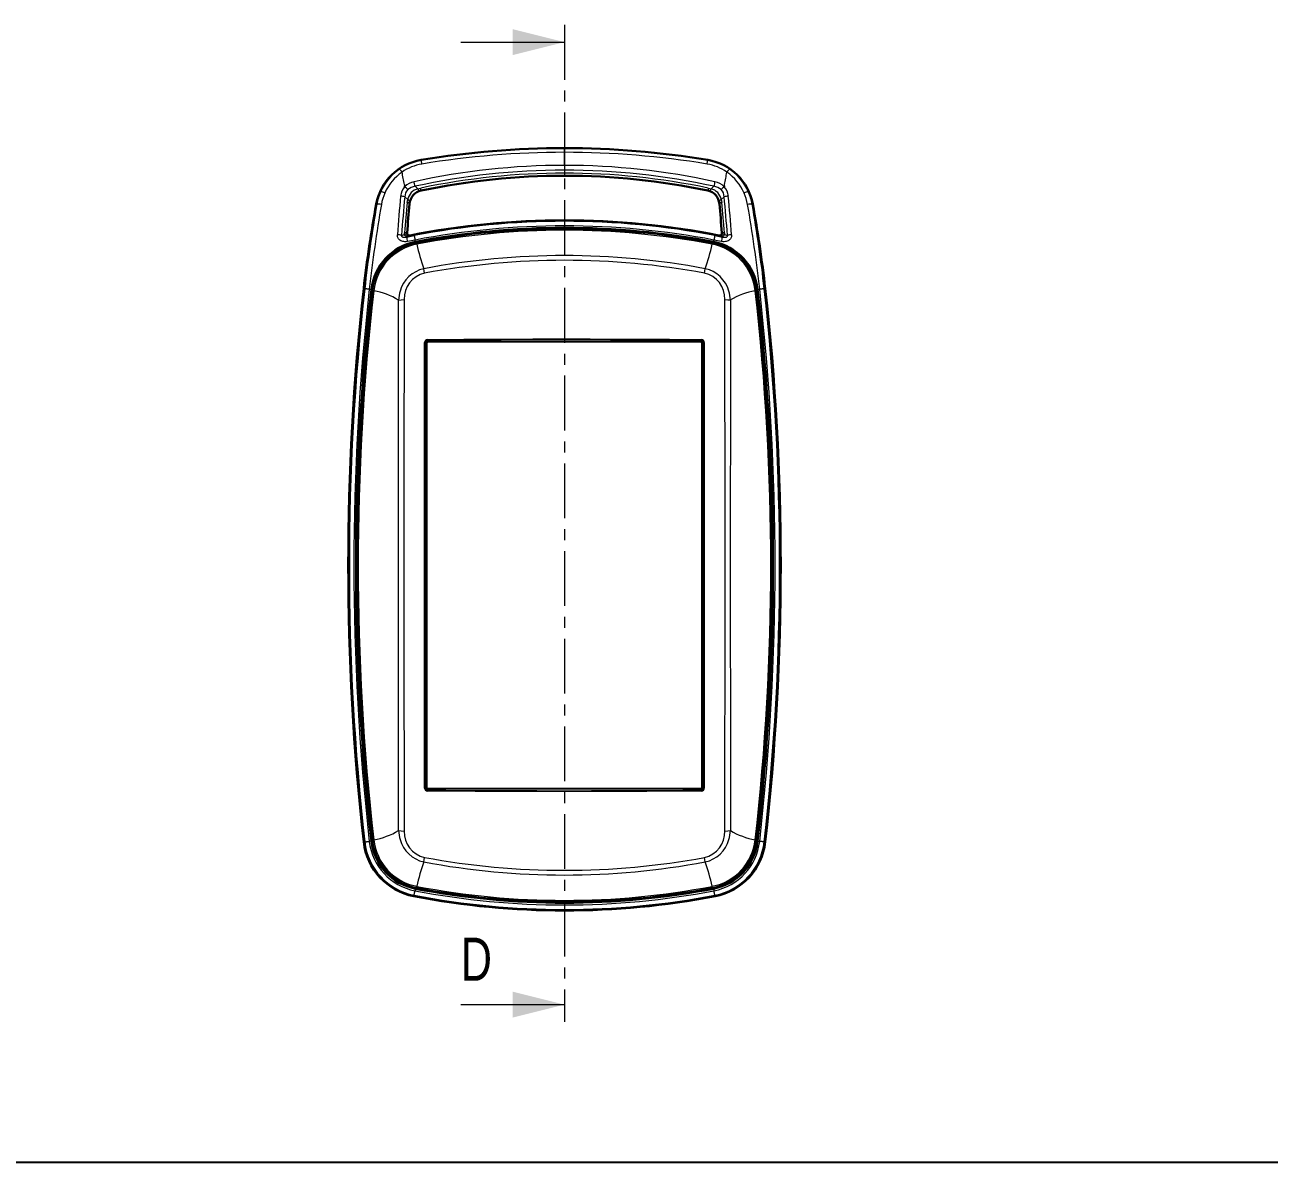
# Model space of a CAD drawing. Header units: millimetres. Extents: x 0 to 1188, y 0 to 841.
# Drawn here: x 432.8 to 576.9, y 305 to 436.8 of the extents above; entities that cross this region are included whole.
import ezdxf

# ---------------------------------------------------------------- set-up
doc = ezdxf.new("R2010")
doc.units = ezdxf.units.MM
doc.linetypes.add('SLD-Dicke-Dünne-Kette', pattern=[10.16, 6.35, -1.27, 1.27, -1.27])
doc.linetypes.add('SLD-Durchgehend', pattern=[0])
doc.styles.add('SLDTEXTSTYLE3', font='ARIALN.TTF', dxfattribs={"width": 0.87})

msp = doc.modelspace()

# ---------------------------------------------------------------- linework, layer by layer
at = {"color": 7, "linetype": 'SLD-Dicke-Dünne-Kette', "lineweight": 0}
msp.add_line((495.291, 436.755), (495.291, 321.244), dxfattribs=at)
at = {"color": 7, "linetype": 'SLD-Durchgehend', "lineweight": 0}
for p, q in [((483.291, 434.755), (495.291, 434.755)), ((495.291, 421.994), (495.291, 422.438)), ((478.695, 421.106), (478.701, 421.069)), ((495.291, 420.477), (495.291, 421.994)), ((511.887, 421.106), (511.881, 421.069)), ((495.291, 419.928), (495.291, 419.579)), ((476.749, 418.264), (476.721, 417.993)), ((476.802, 418.014), (476.721, 417.993)), ((513.779, 418.012), (513.861, 417.993)), ((513.861, 417.993), (513.833, 418.264)), ((478.685, 417.571), (478.704, 417.555)), ((511.878, 417.555), (511.896, 417.571)), ((473.487, 415.993), (473.549, 415.982)), ((517.095, 415.993), (517.033, 415.982)), ((495.291, 414.001), (495.291, 413.471)), ((476.992, 412.178), (477.879, 412.352)), ((495.291, 413.244), (495.291, 413.471)), ((512.703, 412.352), (513.59, 412.178)), ((477.978, 411.832), (477.091, 411.658)), ((513.491, 411.658), (512.604, 411.832)), ((472.034, 406.199), (472.096, 406.192)), ((518.548, 406.199), (518.485, 406.192)), ((479.089, 348.341), (479.089, 399.947)), ((479.196, 399.936), (479.196, 348.353)), ((479.234, 348.445), (479.234, 399.844)), ((479.334, 399.832), (479.334, 348.456)), ((479.484, 400.093), (511.068, 400.093)), ((479.484, 399.981), (479.484, 400.093)), ((511.068, 399.981), (479.484, 399.981)), ((511.068, 399.981), (511.068, 400.093)), ((511.219, 348.456), (511.219, 399.832)), ((511.318, 399.844), (511.318, 348.445)), ((511.382, 348.353), (511.382, 399.936)), ((511.489, 399.947), (511.489, 348.341)), ((479.484, 348.308), (511.068, 348.308)), ((479.484, 348.196), (479.484, 348.308)), ((511.068, 348.196), (479.484, 348.196)), ((511.068, 348.196), (511.068, 348.308)), ((472.034, 342.09), (472.096, 342.097)), ((518.548, 342.09), (518.485, 342.097)), ((477.853, 335.802), (477.865, 335.864)), ((512.729, 335.802), (512.717, 335.864)), ((483.291, 323.244), (495.291, 323.244))]:
    msp.add_line(p, q, dxfattribs=at)
msp.add_line((24.799, 305), (855.371, 305))
at = {"color": 7, "linetype": 'SLD-Durchgehend', "lineweight": 0, "flags": 128}
for points in [[(478.774, 420.631), (478.765, 420.685), (478.756, 420.737), (478.748, 420.787), (478.74, 420.834), (478.733, 420.878), (478.726, 420.918), (478.72, 420.955), (478.715, 420.986), (478.71, 421.013), (478.707, 421.035), (478.704, 421.052), (478.702, 421.063), (478.701, 421.069)], [(511.808, 420.631), (511.817, 420.685), (511.826, 420.737), (511.834, 420.787), (511.842, 420.834), (511.849, 420.878), (511.856, 420.918), (511.862, 420.955), (511.867, 420.986), (511.872, 421.013), (511.875, 421.035), (511.878, 421.052), (511.88, 421.063), (511.881, 421.069)], [(476.753, 418.244), (476.718, 418.426), (476.683, 418.608), (476.648, 418.789), (476.614, 418.971), (476.579, 419.152), (476.544, 419.333), (476.51, 419.515), (476.475, 419.696)], [(495.291, 420.477), (495.291, 420.326), (495.291, 420.177), (495.291, 420.042), (495.291, 419.928)], [(495.291, 419.579), (495.291, 419.38), (495.291, 419.298)], [(513.833, 418.264), (513.867, 418.443), (513.901, 418.622), (513.936, 418.801), (513.97, 418.981), (514.004, 419.159), (514.038, 419.338), (514.072, 419.517), (514.107, 419.696)], [(477.981, 418.056), (478.255, 417.81), (478.315, 417.756)], [(512.267, 417.756), (512.326, 417.81), (512.601, 418.056)], [(477.138, 416.525), (476.806, 416.826), (476.792, 416.838)], [(478.315, 417.756), (478.472, 417.805), (478.633, 417.844)], [(478.685, 417.571), (478.589, 417.547), (478.492, 417.517)], [(512.089, 417.517), (511.995, 417.547), (511.896, 417.571)], [(511.948, 417.844), (512.109, 417.805), (512.267, 417.756)], [(513.79, 416.838), (513.776, 416.826), (513.443, 416.525)], [(473.549, 415.982), (473.55, 415.982), (473.551, 415.981), (473.552, 415.981), (473.554, 415.981), (473.555, 415.981), (473.556, 415.98), (473.558, 415.98), (473.559, 415.98)], [(477.082, 416.188), (477.105, 416.358), (477.138, 416.525)], [(477.345, 416.259), (477.325, 416.163), (477.31, 416.06)], [(477.344, 416.03), (477.323, 416.049), (477.31, 416.06)], [(513.271, 416.06), (513.257, 416.161), (513.236, 416.259)], [(513.271, 416.06), (513.259, 416.049), (513.238, 416.03)], [(513.443, 416.525), (513.476, 416.36), (513.5, 416.188)], [(517.033, 415.982), (517.032, 415.982), (517.031, 415.981), (517.029, 415.981), (517.028, 415.981), (517.027, 415.981), (517.025, 415.98), (517.024, 415.98), (517.023, 415.98)], [(477.091, 411.658), (476.94, 411.637), (476.787, 411.633), (476.668, 411.643), (476.55, 411.666), (476.436, 411.702), (476.323, 411.755), (476.219, 411.822), (476.133, 411.899), (476.06, 411.987), (476.019, 412.055), (475.985, 412.126), (475.961, 412.201), (475.945, 412.278), (475.938, 412.357), (475.939, 412.436)], [(476.42, 412.382), (476.41, 412.338), (476.411, 412.3), (476.422, 412.264), (476.446, 412.23), (476.475, 412.206), (476.52, 412.182), (476.574, 412.163), (476.63, 412.153), (476.725, 412.146), (476.82, 412.15), (476.907, 412.161), (476.992, 412.178)], [(476.42, 412.382), (476.518, 412.409), (476.765, 412.476)], [(476.765, 412.476), (476.761, 412.577), (476.766, 412.678)], [(477.312, 412.264), (477.309, 412.264), (477.283, 412.259), (477.201, 412.248), (477.118, 412.245), (477.045, 412.251), (476.972, 412.265), (476.914, 412.285), (476.86, 412.314), (476.815, 412.351), (476.788, 412.387), (476.775, 412.416), (476.767, 412.447), (476.765, 412.476)], [(477.312, 412.264), (477.204, 412.235), (476.992, 412.178)], [(476.996, 412.596), (477.016, 412.619), (477.062, 412.671)], [(477.404, 412.368), (477.358, 412.316), (477.312, 412.264)], [(477.879, 412.352), (477.88, 412.346), (477.882, 412.336), (477.885, 412.32), (477.889, 412.3), (477.894, 412.274), (477.899, 412.245), (477.906, 412.211), (477.913, 412.173), (477.921, 412.131), (477.929, 412.087), (477.938, 412.04), (477.948, 411.99), (477.958, 411.938), (477.968, 411.885), (477.978, 411.832)], [(512.703, 412.352), (512.702, 412.346), (512.7, 412.336), (512.697, 412.32), (512.693, 412.3), (512.688, 412.274), (512.682, 412.245), (512.676, 412.211), (512.669, 412.173), (512.661, 412.131), (512.652, 412.087), (512.643, 412.04), (512.634, 411.99), (512.624, 411.938), (512.614, 411.885), (512.604, 411.832)], [(513.27, 412.264), (513.224, 412.316), (513.178, 412.368)], [(513.817, 412.476), (513.815, 412.447), (513.807, 412.416), (513.794, 412.387), (513.766, 412.351), (513.722, 412.314), (513.667, 412.285), (513.609, 412.265), (513.537, 412.251), (513.464, 412.245), (513.381, 412.248), (513.298, 412.259), (513.273, 412.264), (513.27, 412.264)], [(513.59, 412.178), (513.378, 412.235), (513.27, 412.264)], [(514.643, 412.436), (514.644, 412.354), (514.637, 412.276), (514.62, 412.199), (514.596, 412.125), (514.557, 412.044), (514.509, 411.969), (514.451, 411.901), (514.386, 411.841), (514.315, 411.789), (514.238, 411.744), (514.14, 411.7), (514.037, 411.668), (513.931, 411.646), (513.785, 411.633), (513.637, 411.637), (513.491, 411.658)], [(513.52, 412.671), (513.566, 412.619), (513.586, 412.596)], [(513.59, 412.178), (513.712, 412.156), (513.837, 412.146), (513.919, 412.149), (514, 412.162), (514.054, 412.178), (514.104, 412.204), (514.14, 412.235), (514.154, 412.254), (514.164, 412.275), (514.173, 412.314), (514.17, 412.353), (514.162, 412.382)], [(513.816, 412.678), (513.82, 412.578), (513.817, 412.476)], [(513.817, 412.476), (514.064, 412.409), (514.162, 412.382)], [(478.021, 411.609), (478.015, 411.637), (478.01, 411.665), (478.005, 411.692), (477.999, 411.72), (477.994, 411.748), (477.989, 411.776), (477.983, 411.804), (477.978, 411.832)], [(478.044, 411.581), (478.091, 411.541), (478.168, 411.475)], [(478.178, 411.335), (478.16, 411.431), (478.153, 411.472)], [(512.39, 411.338), (512.407, 411.434), (512.414, 411.475)], [(512.414, 411.475), (512.49, 411.541), (512.537, 411.581)], [(512.561, 411.609), (512.566, 411.637), (512.572, 411.665), (512.577, 411.692), (512.582, 411.72), (512.588, 411.748), (512.593, 411.776), (512.598, 411.804), (512.604, 411.832)], [(479.073, 407.989), (479.025, 408.267), (478.988, 408.506)], [(511.508, 407.992), (511.556, 408.27), (511.593, 408.509)], [(472.096, 406.192), (472.102, 406.191), (472.108, 406.19), (472.115, 406.19), (472.122, 406.189), (472.13, 406.188), (472.138, 406.187), (472.147, 406.186), (472.156, 406.185)], [(472.68, 406.126), (472.627, 406.132), (472.575, 406.138), (472.524, 406.144), (472.475, 406.149), (472.428, 406.155), (472.384, 406.16), (472.343, 406.164), (472.305, 406.168), (472.27, 406.172), (472.24, 406.176), (472.214, 406.179), (472.192, 406.181), (472.175, 406.183), (472.163, 406.184), (472.156, 406.185)], [(472.922, 406.099), (472.892, 406.103), (472.862, 406.106), (472.832, 406.11), (472.801, 406.113), (472.771, 406.116), (472.741, 406.12), (472.711, 406.123), (472.68, 406.126)], [(473.068, 405.968), (472.996, 406.037), (472.952, 406.079)], [(473.203, 405.955), (473.108, 405.965), (473.068, 405.968)], [(517.378, 405.955), (517.473, 405.965), (517.513, 405.968)], [(517.63, 406.079), (517.586, 406.037), (517.513, 405.968)], [(517.66, 406.099), (517.69, 406.103), (517.72, 406.106), (517.75, 406.11), (517.78, 406.113), (517.811, 406.116), (517.841, 406.12), (517.871, 406.123), (517.901, 406.126)], [(518.426, 406.185), (518.419, 406.184), (518.407, 406.183), (518.39, 406.181), (518.368, 406.179), (518.342, 406.176), (518.312, 406.172), (518.277, 406.168), (518.239, 406.164), (518.198, 406.16), (518.154, 406.155), (518.107, 406.149), (518.057, 406.144), (518.007, 406.138), (517.954, 406.132), (517.901, 406.126)], [(518.485, 406.192), (518.48, 406.191), (518.473, 406.19), (518.467, 406.19), (518.459, 406.189), (518.452, 406.188), (518.444, 406.187), (518.435, 406.186), (518.426, 406.185)], [(476.072, 404.881), (476.366, 404.913), (476.718, 404.927)], [(476.072, 343.402), (476.073, 345.184), (476.073, 346.968), (476.073, 348.753), (476.074, 350.541), (476.075, 352.33), (476.075, 354.122), (476.076, 355.915), (476.077, 357.709), (476.078, 359.513), (476.079, 361.318), (476.079, 363.124), (476.08, 364.931), (476.081, 366.589), (476.081, 368.248), (476.082, 369.907), (476.082, 371.567), (476.082, 373.226), (476.082, 374.886), (476.082, 376.546), (476.082, 378.206), (476.081, 379.872), (476.081, 381.539), (476.08, 383.204), (476.08, 384.869), (476.079, 386.542), (476.078, 388.214), (476.077, 389.884), (476.077, 391.554), (476.076, 393.222), (476.075, 394.889), (476.074, 396.555), (476.074, 398.219), (476.073, 399.888), (476.073, 401.556), (476.073, 403.223), (476.072, 404.887)], [(476.718, 404.927), (476.717, 403.267), (476.715, 401.606), (476.713, 399.943), (476.71, 398.278), (476.707, 396.612), (476.704, 394.944), (476.701, 393.274), (476.698, 391.604), (476.694, 389.925), (476.691, 388.245), (476.688, 386.564), (476.686, 384.883), (476.683, 382.89), (476.68, 380.897), (476.678, 378.903), (476.677, 376.908), (476.676, 374.914), (476.676, 372.914), (476.677, 370.915), (476.679, 368.916), (476.681, 366.918), (476.683, 364.92), (476.686, 363.119), (476.689, 361.318), (476.692, 359.519), (476.696, 357.721), (476.699, 355.924), (476.703, 354.128), (476.706, 352.334), (476.709, 350.542), (476.712, 348.742), (476.715, 346.945), (476.716, 345.149), (476.718, 343.356)], [(513.864, 343.359), (513.865, 345.143), (513.867, 346.929), (513.87, 348.717), (513.873, 350.507), (513.876, 352.299), (513.879, 354.093), (513.883, 355.888), (513.886, 357.684), (513.889, 359.491), (513.893, 361.298), (513.896, 363.107), (513.898, 364.917), (513.901, 366.91), (513.903, 368.904), (513.905, 370.899), (513.906, 372.894), (513.906, 374.889), (513.905, 376.888), (513.904, 378.888), (513.902, 380.887), (513.899, 382.885), (513.896, 384.882), (513.893, 386.558), (513.89, 388.232), (513.887, 389.906), (513.884, 391.578), (513.881, 393.25), (513.878, 394.92), (513.875, 396.588), (513.872, 398.256), (513.869, 399.928), (513.867, 401.599), (513.865, 403.269), (513.864, 404.936)], [(513.864, 404.936), (514.215, 404.919), (514.509, 404.884)], [(514.509, 404.89), (514.509, 403.232), (514.509, 401.573), (514.508, 399.911), (514.508, 398.249), (514.507, 396.584), (514.507, 394.918), (514.506, 393.251), (514.505, 391.582), (514.504, 389.905), (514.504, 388.228), (514.503, 386.549), (514.502, 384.869), (514.501, 383.211), (514.501, 381.553), (514.5, 379.894), (514.5, 378.234), (514.5, 376.574), (514.499, 374.914), (514.499, 373.254), (514.5, 371.594), (514.5, 369.927), (514.5, 368.26), (514.501, 366.594), (514.502, 364.928), (514.502, 363.129), (514.503, 361.332), (514.504, 359.535), (514.505, 357.74), (514.506, 355.946), (514.506, 354.153), (514.507, 352.362), (514.508, 350.573), (514.508, 348.776), (514.509, 346.982), (514.509, 345.189), (514.509, 343.399)], [(479.234, 399.844), (479.213, 399.895), (479.196, 399.936)], [(479.439, 400.298), (479.638, 400.3), (480.436, 400.306), (482.033, 400.319), (483.631, 400.33), (485.762, 400.342), (487.895, 400.352), (490.027, 400.359), (491.629, 400.363), (493.23, 400.366), (494.831, 400.367), (496.433, 400.367), (498.272, 400.364), (500.11, 400.361), (501.949, 400.355), (503.787, 400.347), (505.626, 400.338), (507.465, 400.326), (509.303, 400.313), (511.14, 400.298)], [(511.133, 400.186), (509.029, 400.203), (506.924, 400.218), (504.818, 400.23), (502.711, 400.24), (500.604, 400.247), (498.496, 400.252), (496.388, 400.255), (494.28, 400.255), (492.172, 400.252), (490.064, 400.248), (487.939, 400.24), (485.814, 400.23), (483.69, 400.218), (481.567, 400.203), (479.446, 400.186)], [(479.446, 400.186), (479.465, 400.14), (479.484, 400.093)], [(511.068, 400.093), (511.102, 400.141), (511.133, 400.186)], [(511.382, 399.936), (511.347, 399.886), (511.318, 399.844)], [(479.196, 348.353), (479.217, 348.403), (479.234, 348.445)], [(511.14, 347.991), (510.94, 347.989), (510.142, 347.983), (508.545, 347.97), (506.947, 347.959), (504.816, 347.947), (502.684, 347.937), (500.551, 347.93), (498.95, 347.926), (497.348, 347.923), (495.747, 347.922), (494.145, 347.922), (492.307, 347.924), (490.468, 347.928), (488.629, 347.934), (486.791, 347.942), (484.952, 347.951), (483.114, 347.963), (481.276, 347.976), (479.439, 347.991)], [(479.484, 348.196), (479.465, 348.149), (479.446, 348.103)], [(479.446, 348.103), (481.549, 348.086), (483.654, 348.071), (485.76, 348.059), (487.867, 348.049), (489.974, 348.042), (492.082, 348.037), (494.19, 348.034), (496.299, 348.034), (498.407, 348.037), (500.514, 348.041), (502.64, 348.049), (504.764, 348.059), (506.888, 348.071), (509.011, 348.086), (511.133, 348.103)], [(511.133, 348.103), (511.102, 348.148), (511.068, 348.196)], [(511.318, 348.445), (511.354, 348.394), (511.382, 348.353)], [(476.072, 343.402), (476.366, 343.37), (476.718, 343.356)], [(513.864, 343.356), (514.215, 343.37), (514.509, 343.402)], [(472.096, 342.097), (472.102, 342.098), (472.108, 342.098), (472.115, 342.099), (472.122, 342.1), (472.13, 342.101), (472.138, 342.102), (472.147, 342.103), (472.156, 342.104)], [(472.156, 342.104), (472.163, 342.105), (472.175, 342.106), (472.192, 342.108), (472.214, 342.11), (472.24, 342.113), (472.27, 342.117), (472.305, 342.12), (472.343, 342.125), (472.384, 342.129), (472.428, 342.134), (472.475, 342.139), (472.524, 342.145), (472.575, 342.151), (472.627, 342.157), (472.68, 342.162)], [(472.922, 342.19), (472.892, 342.186), (472.862, 342.183), (472.832, 342.179), (472.801, 342.176), (472.771, 342.173), (472.741, 342.169), (472.711, 342.166), (472.68, 342.162)], [(472.952, 342.21), (472.996, 342.252), (473.068, 342.321)], [(473.068, 342.321), (473.108, 342.324), (473.203, 342.334)], [(517.513, 342.321), (517.473, 342.324), (517.378, 342.334)], [(517.513, 342.321), (517.586, 342.252), (517.63, 342.21)], [(517.66, 342.19), (517.69, 342.186), (517.72, 342.183), (517.75, 342.179), (517.78, 342.176), (517.811, 342.173), (517.841, 342.169), (517.871, 342.166), (517.901, 342.162)], [(518.426, 342.104), (518.419, 342.105), (518.407, 342.106), (518.39, 342.108), (518.368, 342.11), (518.342, 342.113), (518.312, 342.117), (518.277, 342.12), (518.239, 342.125), (518.198, 342.129), (518.154, 342.134), (518.107, 342.139), (518.057, 342.145), (518.007, 342.151), (517.954, 342.157), (517.901, 342.162)], [(518.485, 342.097), (518.48, 342.098), (518.473, 342.098), (518.467, 342.099), (518.459, 342.1), (518.452, 342.101), (518.444, 342.102), (518.435, 342.103), (518.426, 342.104)], [(478.988, 339.783), (479.025, 340.022), (479.073, 340.3)], [(511.594, 339.78), (511.557, 340.019), (511.51, 340.297)], [(477.865, 335.864), (477.866, 335.869), (477.867, 335.876), (477.868, 335.882), (477.87, 335.889), (477.871, 335.897), (477.873, 335.905), (477.874, 335.913), (477.876, 335.922)], [(477.876, 335.922), (477.877, 335.93), (477.88, 335.942), (477.883, 335.958), (477.887, 335.98), (477.892, 336.006), (477.898, 336.036), (477.904, 336.069), (477.911, 336.107), (477.919, 336.148), (477.927, 336.192), (477.936, 336.238), (477.946, 336.287), (477.955, 336.337), (477.965, 336.388), (477.975, 336.441)], [(478.021, 336.68), (478.015, 336.65), (478.009, 336.62), (478.004, 336.59), (477.998, 336.56), (477.992, 336.531), (477.986, 336.501), (477.981, 336.471), (477.975, 336.441)], [(478.168, 336.814), (478.091, 336.748), (478.044, 336.707)], [(478.153, 336.817), (478.16, 336.858), (478.178, 336.954)], [(512.414, 336.814), (512.407, 336.855), (512.39, 336.951)], [(512.537, 336.707), (512.49, 336.748), (512.414, 336.814)], [(512.561, 336.68), (512.567, 336.65), (512.572, 336.62), (512.578, 336.59), (512.584, 336.56), (512.59, 336.531), (512.595, 336.501), (512.601, 336.471), (512.607, 336.441)], [(512.706, 335.922), (512.704, 335.93), (512.702, 335.942), (512.699, 335.958), (512.695, 335.98), (512.69, 336.006), (512.684, 336.036), (512.678, 336.069), (512.671, 336.107), (512.663, 336.148), (512.654, 336.192), (512.645, 336.238), (512.636, 336.287), (512.627, 336.337), (512.617, 336.388), (512.607, 336.441)], [(512.717, 335.864), (512.716, 335.869), (512.715, 335.876), (512.713, 335.882), (512.712, 335.889), (512.711, 335.897), (512.709, 335.905), (512.708, 335.913), (512.706, 335.922)]]:
    msp.add_lwpolyline(points, dxfattribs=at)
at = {"color": 7, "linetype": 'SLD-Durchgehend', "lineweight": 30}
for centre, radius, start, end in [((495.291, 321.244), 101.232, 80.56417, 99.43583), ((479.737, 414.836), 6.357, 99.43583, 169.50751), ((510.845, 414.836), 6.357, 10.49249, 80.56417), ((495.291, 338.782), 80.5, 78.10907, 101.89093), ((479.058, 415.869), 1.722, 101.87959, 174.65765), ((511.523, 415.869), 1.722, 5.34248, 78.12027), ((609.21, 390.857), 138.032, 169.50751, 173.61852), ((649.091, 399.935), 172.5, 174.64641, 175.76595), ((341.49, 399.935), 172.5, 4.23405, 5.35359), ((381.372, 390.857), 138.032, 6.38148, 10.49249), ((495.291, 321.244), 92.863, 78.89427, 101.10573), ((477.348, 412.649), 0.287, 175.71748, 281.15427), ((495.291, 321.244), 92, 90, 100.81969), ((495.291, 321.244), 91.969, 79.19153, 100.80847), ((495.291, 321.244), 92, 79.18031, 90), ((513.234, 412.649), 0.287, 258.85385, 4.2741), ((479.208, 405.396), 6.325, 100.81969, 173.61852), ((479.227, 405.379), 6.315, 100.79806, 173.63237), ((511.354, 405.379), 6.315, 6.3676, 79.20199), ((511.374, 405.396), 6.325, 6.38148, 79.18031), ((758.641, 374.144), 288.394, 173.61852, 186.38148), ((758.641, 374.144), 287.5, 173.61852, 186.38148), ((758.641, 374.144), 287.469, 173.62194, 186.37806), ((231.941, 374.144), 287.469, 353.62194, 6.37806), ((231.941, 374.144), 287.5, 353.61852, 6.38148), ((231.941, 374.144), 288.394, 353.61852, 6.38148), ((479.208, 342.893), 7.219, 186.38148, 259.18031), ((479.208, 342.893), 6.325, 186.38148, 259.18031), ((479.227, 342.91), 6.315, 186.36757, 259.20204), ((511.354, 342.91), 6.315, 280.79795, 353.63242), ((511.374, 342.893), 6.325, 280.81969, 353.61852), ((511.374, 342.893), 7.219, 280.81969, 353.61852), ((495.291, 427.044), 92, 259.18031, 280.81969), ((495.291, 427.044), 91.969, 259.19153, 280.80847), ((495.291, 427.044), 92.894, 259.18031, 280.81969)]:
    msp.add_arc(centre, radius, start, end, dxfattribs=at)
at = {"color": 7, "linetype": 'SLD-Durchgehend', "lineweight": 0}
for centre, radius, start, end in [((495.291, 321.244), 101.193, 90, 99.43583), ((495.291, 321.244), 101.193, 80.56417, 90), ((479.727, 414.898), 6.255, 99.43922, 124.60081), ((495.291, 321.244), 100.749, 90, 99.43583), ((495.291, 321.244), 100.749, 80.56417, 90), ((510.855, 414.898), 6.256, 55.3998, 80.56017), ((479.742, 414.877), 6.281, 124.60316, 156.20205), ((479.748, 414.962), 5.755, 124.65957, 156.28851), ((475.269, 418.968), 1.409, 31.0928, 49.98774), ((479.701, 415.058), 5.649, 99.44699, 124.82211), ((495.29, 339.085), 81.392, 89.99925, 102.36135), ((495.291, 338.988), 80.94, 90.00025, 102.34887), ((495.291, 338.752), 80.827, 89.99992, 101.89307), ((495.292, 339.088), 81.389, 77.63842, 90.00098), ((495.292, 339.001), 80.927, 77.65016, 90.00073), ((495.291, 338.751), 80.828, 78.10703, 89.99999), ((510.881, 415.058), 5.649, 55.17782, 80.55309), ((515.313, 418.968), 1.409, 130.01249, 148.90661), ((510.834, 414.962), 5.755, 23.71127, 55.34066), ((510.84, 414.877), 6.281, 23.79823, 55.39651), ((478.114, 416.765), 1.811, 136.47874, 175.0639), ((478.27, 416.576), 2.055, 101.35914, 135.65155), ((473.896, 414.851), 4.295, 40.9773, 47.41205), ((478.136, 416.611), 1.453, 96.12611, 133.29505), ((421.5, 406.138), 57.725, 11.91514, 12.45754), ((495.291, 338.616), 80.682, 89.99982, 101.87718), ((495.291, 338.617), 80.681, 78.12278, 89.9998), ((569.115, 406.13), 57.759, 167.54263, 168.0847), ((512.437, 416.593), 1.472, 46.82998, 83.62269), ((512.302, 416.558), 2.073, 44.50955, 78.47976), ((516.68, 414.85), 4.289, 132.52455, 138.96731), ((512.469, 416.765), 1.81, 4.92549, 43.53188), ((479.737, 414.836), 6.293, 155.84044, 169.50751), ((479.717, 414.889), 6.254, 156.21218, 169.95529), ((473.951, 416.324), 1.088, 61.00387, 87.73087), ((479.728, 414.971), 5.733, 156.28668, 170.03745), ((644.081, 400.77), 168.546, 174.50141, 176.03128), ((476.13, 414.419), 2.508, 74.70044, 85.88045), ((645.354, 400.538), 169.349, 174.47652, 175.98938), ((478, 416.82), 1.208, 135.3941, 179.13669), ((478.647, 416.261), 1.532, 102.52281, 170.07145), ((479.089, 415.822), 1.797, 109.37414, 165.92712), ((478.784, 417.919), 0.497, 199.20441, 234.02769), ((472.309, 416.499), 6.466, 9.53735, 12.00467), ((518.277, 416.499), 6.47, 167.99647, 170.46226), ((511.797, 417.919), 0.497, 305.9725, 340.79539), ((511.493, 415.822), 1.797, 14.07222, 70.62653), ((511.935, 416.261), 1.531, 9.92079, 77.48494), ((512.582, 416.82), 1.208, 0.85962, 44.46504), ((514.452, 414.419), 2.508, 94.11955, 105.29956), ((345.155, 400.532), 169.422, 4.01095, 5.52316), ((346.383, 400.761), 168.664, 3.96925, 5.49806), ((516.63, 416.324), 1.088, 92.2691, 118.99616), ((510.853, 414.97), 5.734, 9.96418, 23.71184), ((510.864, 414.889), 6.255, 10.04614, 23.78653), ((510.845, 414.836), 6.293, 10.49249, 24.15956), ((609.21, 390.857), 137.968, 169.50751, 173.61852), ((629.133, 388.692), 157.949, 170.05139, 173.64131), ((631.271, 388.555), 159.561, 170.10957, 173.6777), ((473.786, 414.946), 1.058, 73.78372, 102.3662), ((623.277, 401.234), 146.957, 174.15954, 175.53359), ((624.124, 400.993), 147.585, 174.1404, 175.49049), ((477.035, 415.838), 0.353, 38.79947, 82.35765), ((476.98, 416.188), 0.372, 10.98826, 64.81286), ((513.602, 416.188), 0.372, 115.18667, 169.01222), ((513.547, 415.838), 0.353, 97.64102, 141.20185), ((366.466, 400.993), 147.577, 4.50944, 5.85961), ((367.318, 401.235), 146.944, 4.46632, 5.84049), ((516.8, 414.817), 1.184, 79.17919, 104.67088), ((359.175, 388.536), 159.699, 6.32383, 9.88889), ((361.248, 388.663), 158.152, 6.36099, 9.9463), ((381.372, 390.857), 137.968, 6.38148, 10.49249), ((495.291, 321.244), 92.756, 90, 100.81969), ((495.291, 321.244), 92.756, 79.18031, 90), ((475.676, 407.87), 4.573, 80.6307, 86.70182), ((476.73, 412.951), 0.476, 274.14089, 303.8295), ((476.733, 412.224), 0.456, 54.82211, 85.96902), ((477.205, 412.572), 0.21, 173.36761, 184.52874), ((477.301, 412.57), 0.306, 182.71856, 272.14593), ((495.291, 321.244), 92.227, 90, 100.81969), ((495.291, 321.087), 91.996, 79.27316, 100.72682), ((495.291, 322.316), 90.649, 79.12721, 100.87298), ((495.291, 321.244), 92.227, 79.18031, 90), ((513.28, 412.571), 0.307, 268.045, 357.09017), ((513.848, 412.224), 0.456, 94.03127, 125.17761), ((513.376, 412.572), 0.211, 355.48556, 6.62331), ((513.851, 412.951), 0.476, 236.17022, 265.85939), ((514.906, 407.87), 4.573, 93.29818, 99.3693), ((479.338, 405.277), 6.307, 100.83014, 173.70402), ((479.347, 405.264), 6.182, 100.8987, 173.58537), ((490.343, 414.444), 13.542, 189.63423, 191.87381), ((501.215, 416.402), 23.587, 192.40604, 199.55934), ((489.528, 416.374), 23.423, 340.37968, 347.57635), ((511.238, 405.268), 6.178, 6.38723, 79.13338), ((511.244, 405.277), 6.307, 6.29668, 79.1755), ((498.455, 414.783), 15.357, 348.25859, 350.23337), ((495.299, 321.675), 88.349, 79.37166, 100.64026), ((495.298, 320.376), 89.103, 79.51875, 100.49168), ((479.77, 404.935), 3.655, 102.34914, 164.41928), ((479.72, 405.054), 3.005, 102.43732, 182.43689), ((510.874, 405.067), 2.993, 357.49302, 77.78178), ((510.802, 404.928), 3.667, 15.71611, 77.56193), ((758.641, 374.144), 288.331, 173.61852, 186.38148), ((758.641, 374.144), 288.271, 173.61852, 186.38148), ((758.641, 374.144), 287.743, 173.61852, 186.38148), ((759.629, 374.144), 288.322, 173.66304, 186.33696), ((752.882, 374.144), 281.482, 173.51112, 186.48888), ((471.526, 397.104), 9.008, 59.69246, 79.26647), ((480.559, 404.649), 4.492, 163.60033, 177.03902), ((509.671, 404.592), 4.847, 3.45727, 15.92298), ((519.06, 397.07), 9.042, 100.71579, 120.20771), ((237.7, 374.144), 281.482, 353.51117, 6.48883), ((230.953, 374.144), 288.322, 353.66309, 6.33691), ((231.941, 374.144), 287.743, 353.61852, 6.38148), ((231.941, 374.144), 288.271, 353.61852, 6.38148), ((231.941, 374.144), 288.331, 353.61852, 6.38148), ((479.441, 399.946), 0.352, 90.4387, 179.74065), ((479.115, 399.694), 0.255, 71.50783, 95.8795), ((479.448, 399.935), 0.252, 90.49652, 179.7529), ((479.484, 399.843), 0.25, 89.9528, 179.72536), ((479.311, 400.066), 0.235, 250.88242, 275.58731), ((479.483, 399.832), 0.149, 89.71758, 179.72192), ((479.99, 400.276), 0.552, 177.70012, 189.35238), ((511.068, 399.843), 0.25, 0.30305, 89.94705), ((511.069, 399.832), 0.15, 0.35323, 90.34852), ((510.588, 400.276), 0.552, 350.65041, 2.29899), ((511.131, 399.935), 0.251, 0.25968, 89.64931), ((511.137, 399.946), 0.352, 0.23583, 89.58665), ((511.241, 400.083), 0.252, 265.0424, 288.02398), ((511.464, 399.677), 0.272, 84.70918, 107.46954), ((479.115, 348.595), 0.255, 264.11794, 288.49473), ((479.441, 348.343), 0.352, 180.23556, 269.58509), ((479.448, 348.354), 0.252, 180.24858, 269.502), ((479.311, 348.222), 0.235, 84.41374, 109.11443), ((479.484, 348.446), 0.25, 180.2723, 270.04911), ((479.483, 348.457), 0.149, 180.28219, 270.27902), ((479.99, 348.013), 0.552, 170.64773, 182.29977), ((511.069, 348.457), 0.15, 269.64763, 359.65062), ((511.068, 348.446), 0.25, 270.05565, 359.69426), ((511.131, 348.354), 0.251, 270.35009, 359.74092), ((510.588, 348.013), 0.552, 357.70065, 9.35007), ((511.137, 348.343), 0.352, 270.43698, 359.74024), ((511.241, 348.206), 0.252, 71.97297, 94.95855), ((511.464, 348.612), 0.272, 252.5359, 275.28538), ((471.525, 351.187), 9.011, 280.73709, 300.3052), ((480.91, 343.7), 4.846, 183.45406, 195.91043), ((479.708, 343.224), 2.993, 177.47598, 257.75862), ((510.861, 343.232), 3.006, 282.4624, 2.42042), ((509.791, 343.677), 4.726, 343.92074, 356.70278), ((519.059, 351.216), 9.04, 239.7901, 259.28774), ((479.208, 342.893), 7.156, 186.38148, 259.18031), ((479.208, 342.893), 7.096, 186.38148, 259.18031), ((479.208, 342.893), 6.568, 186.38148, 259.18031), ((479.338, 343.012), 6.307, 186.29702, 259.16954), ((479.343, 343.021), 6.178, 186.38765, 259.12828), ((479.779, 343.363), 3.666, 195.68913, 257.54678), ((510.811, 343.352), 3.656, 282.33389, 344.39236), ((511.235, 343.024), 6.182, 280.89359, 353.58581), ((511.244, 343.012), 6.307, 280.82422, 353.70436), ((511.374, 342.893), 6.568, 280.81969, 353.61852), ((511.374, 342.893), 7.096, 280.81969, 353.61852), ((511.374, 342.893), 7.156, 280.81969, 353.61852), ((495.298, 427.912), 89.102, 259.50819, 280.48302), ((501.207, 331.888), 23.58, 160.43934, 167.59499), ((495.299, 426.584), 88.32, 259.35621, 280.63187), ((489.521, 331.912), 23.431, 12.42477, 19.61887), ((495.291, 427.044), 92.831, 259.18031, 280.81969), ((495.291, 427.044), 92.771, 259.18031, 280.81969), ((495.291, 427.044), 92.243, 259.18031, 280.81969), ((495.291, 427.202), 91.996, 259.27318, 280.72685), ((495.291, 425.973), 90.649, 259.12704, 280.87278)]:
    msp.add_arc(centre, radius, start, end, dxfattribs=at)
for points in [[(495.291, 434.755), (489.291, 436.255), (489.291, 433.255)], [(495.291, 323.244), (489.291, 324.744), (489.291, 321.744)]]:
    msp.add_solid(points, dxfattribs=at)

# ---------------------------------------------------------------- texts
at = {"color": 7, "linetype": 'Continuous', "insert": (483.291, 331.011), "char_height": 5, "attachment_point": 1, "style": 'SLDTEXTSTYLE3'}
msp.add_mtext('D', dxfattribs=at)

doc.saveas('drawing.dxf')
